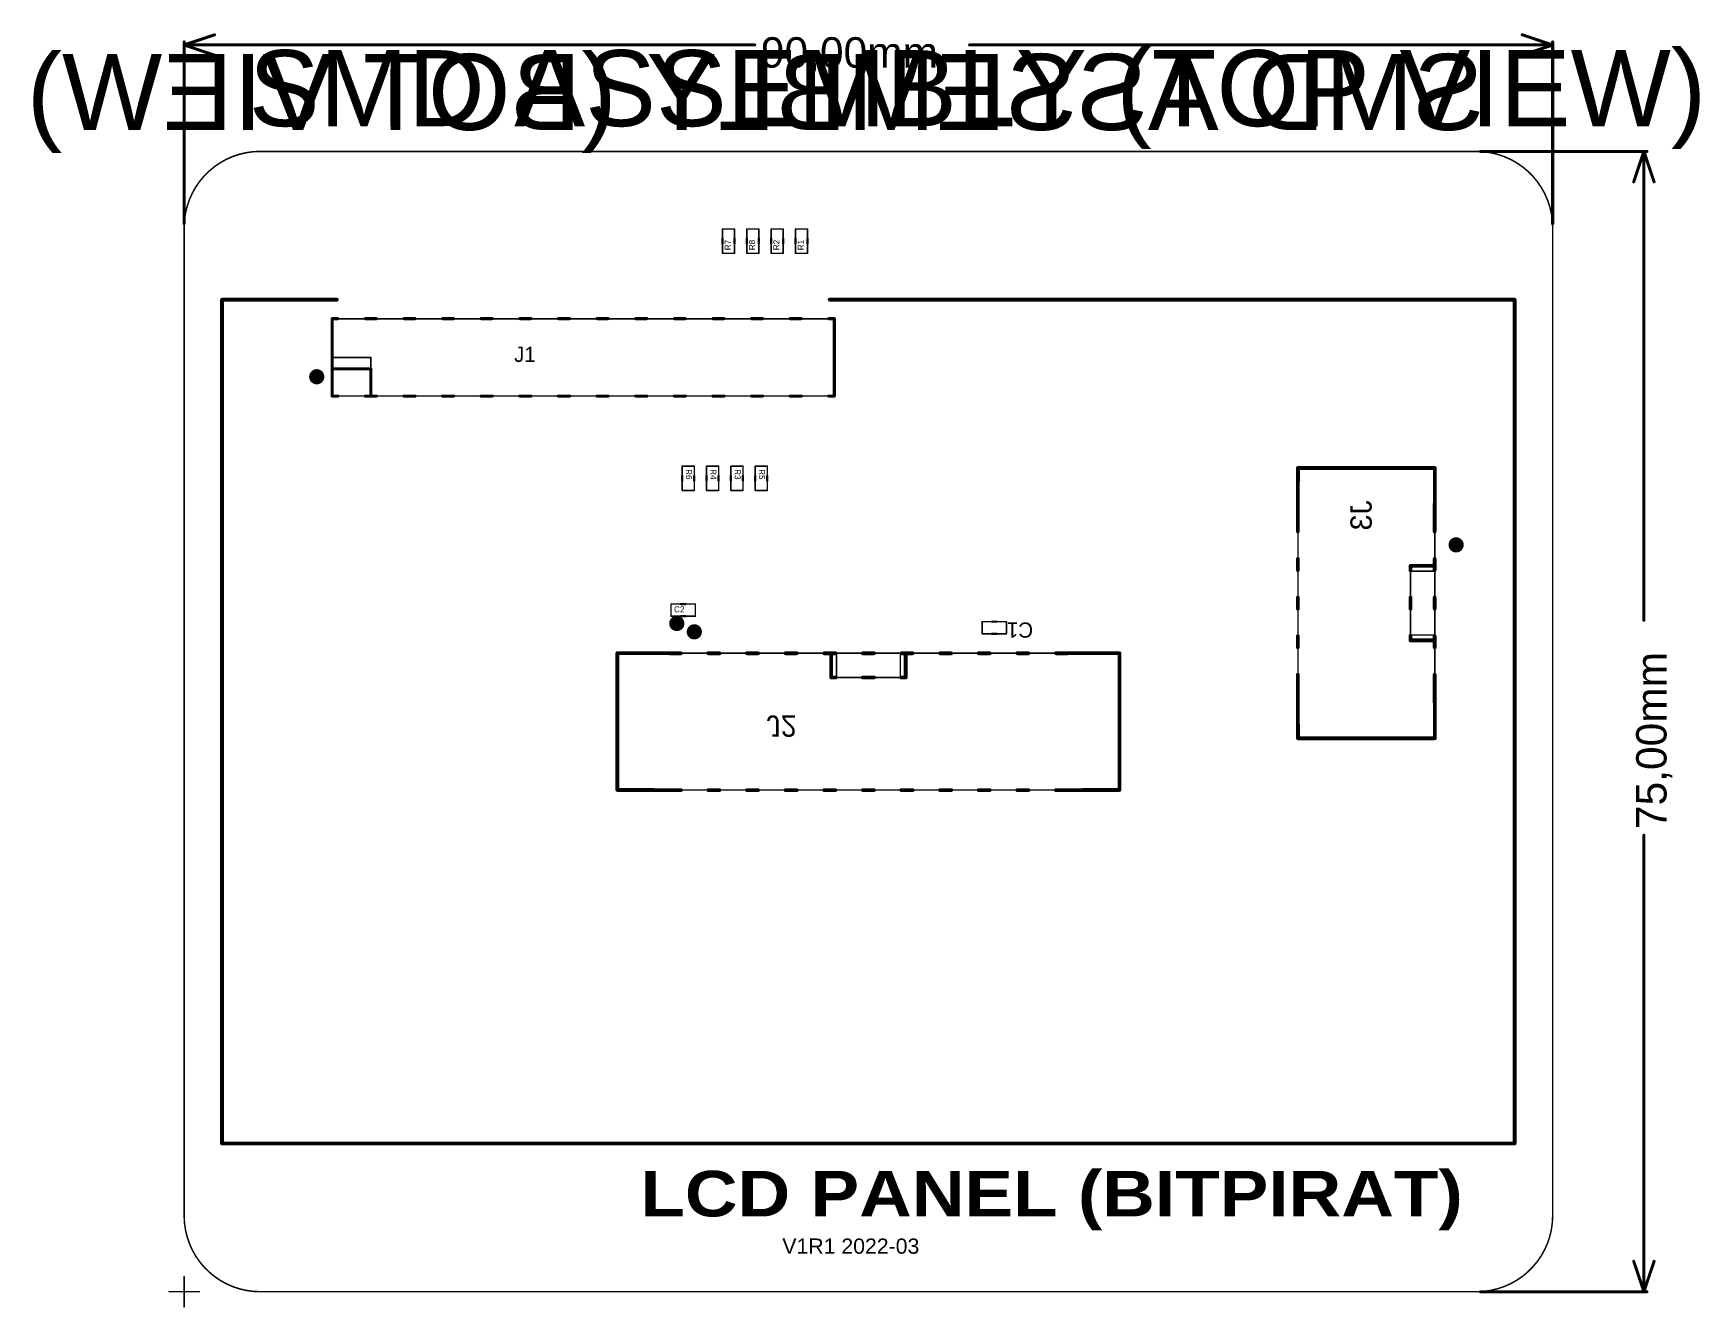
# Model space of a CAD drawing. Header units: millimetres. Extents: x -10 to 100, y -1 to 83.
import ezdxf

# ---------------------------------------------------------------- set-up
doc = ezdxf.new("R2010")
doc.units = ezdxf.units.MM
for name, color, linetype in [('BottomOverlay', 54, 'Continuous'), ('Mechanical1', 6, 'Continuous'), ('Mechanical10', 56, 'Continuous'), ('Mechanical19', 56, 'Continuous'), ('Mechanical20', 56, 'Continuous'), ('TopOverlay', 2, 'Continuous')]:
    doc.layers.add(name, color=color, linetype=linetype)
doc.styles.add('Arial', font='arial.ttf', dxfattribs={"height": 0.2})
doc.styles.add('Arial Black', font='ariblk.ttf', dxfattribs={"height": 0.2})
doc.styles.add('Microsoft Sans Serif', font='micross.ttf', dxfattribs={"height": 0.2})

# ---------------------------------------------------------------- blocks, each defined once
blk = doc.blocks.new('CON_IDC_SMD_P254_2X04_B_1')
at = {"layer": 'BottomOverlay'}
for points, const_width in [([(-3.62, 5.9, 1), (-4.12, 5.9, 1)], 0.5), ([(-4.24, 5.9, 1), (-4, 5.9, 1)], 0.25), ([(-3.74, 5.9, 1), (-3.5, 5.9, 1)], 0.25), ([(-8.99, 4.5, 1), (-8.87, 4.5, 1)], 0.125), ([(-8.99, 4.5, 1), (-8.87, 4.5, 1)], 0.125), ([(-4.81, 4.49, 1), (-4.69, 4.49, 1)], 0.125), ([(-3.01, 4.49, 1), (-2.89, 4.49, 1)], 0.125), ([(-3.01, 4.49, 1), (-2.89, 4.49, 1)], 0.125), ([(-2.55, 4.5, 1), (-2.43, 4.5, 1)], 0.125), ([(-2.27, 4.49, 1), (-2.15, 4.49, 1)], 0.125), ([(-2.27, 4.49, 1), (-2.15, 4.49, 1)], 0.125), ([(-0.47, 4.49, 1), (-0.35, 4.49, 1)], 0.125), ([(-0.47, 4.49, 1), (-0.35, 4.49, 1)], 0.125), ([(0.27, 4.49, 1), (0.39, 4.49, 1)], 0.125), ([(0.27, 4.49, 1), (0.39, 4.49, 1)], 0.125), ([(2.07, 4.49, 1), (2.19, 4.49, 1)], 0.125), ([(2.07, 4.49, 1), (2.19, 4.49, 1)], 0.125), ([(2.35, 4.5, 1), (2.47, 4.5, 1)], 0.125), ([(2.81, 4.49, 1), (2.93, 4.49, 1)], 0.125), ([(2.81, 4.49, 1), (2.93, 4.49, 1)], 0.125), ([(4.61, 4.49, 1), (4.73, 4.49, 1)], 0.125), ([(8.79, 4.5, 1), (8.91, 4.5, 1)], 0.125), ([(8.79, 4.5, 1), (8.91, 4.5, 1)], 0.125), ([(-2.55, 2.9, 1), (-2.43, 2.9, 1)], 0.125), ([(-2.55, 2.9, 1), (-2.43, 2.9, 1)], 0.125), ([(-2.25, 2.9, 1), (-2.13, 2.9, 1)], 0.125), ([(-0.47, 2.9, 1), (-0.35, 2.9, 1)], 0.125), ([(0.27, 2.9, 1), (0.39, 2.9, 1)], 0.125), ([(2.05, 2.9, 1), (2.17, 2.9, 1)], 0.125), ([(2.35, 2.9, 1), (2.47, 2.9, 1)], 0.125), ([(2.35, 2.9, 1), (2.47, 2.9, 1)], 0.125), ([(-8.99, -4.5, 1), (-8.87, -4.5, 1)], 0.125), ([(-8.99, -4.5, 1), (-8.87, -4.5, 1)], 0.125), ([(-4.81, -4.51, 1), (-4.69, -4.51, 1)], 0.125), ([(-3.01, -4.51, 1), (-2.89, -4.51, 1)], 0.125), ([(-2.27, -4.51, 1), (-2.15, -4.51, 1)], 0.125), ([(-0.47, -4.51, 1), (-0.35, -4.51, 1)], 0.125), ([(0.27, -4.51, 1), (0.39, -4.51, 1)], 0.125), ([(2.07, -4.51, 1), (2.19, -4.51, 1)], 0.125), ([(2.81, -4.51, 1), (2.93, -4.51, 1)], 0.125), ([(4.61, -4.51, 1), (4.73, -4.51, 1)], 0.125), ([(4.61, -4.51, 1), (4.73, -4.51, 1)], 0.125), ([(5.35, -4.51, 1), (5.47, -4.51, 1)], 0.125), ([(7.15, -4.51, 1), (7.27, -4.51, 1)], 0.125), ([(7.89, -4.51, 1), (8.01, -4.51, 1)], 0.125), ([(8.79, -4.5, 1), (8.91, -4.5, 1)], 0.125), ([(8.79, -4.5, 1), (8.91, -4.5, 1)], 0.125)]:
    blk.add_lwpolyline(points, format="xyb", close=True, dxfattribs=dict(at, const_width=const_width))
at = {"layer": 'BottomOverlay', "const_width": 0.25}
for points in [[(-8.93, -4.5), (-8.93, 4.5)], [(-4.75, 4.49), (-8.93, 4.5)], [(-2.21, 4.49), (-2.95, 4.49)], [(-2.21, 4.49), (-2.95, 4.49)], [(-2.49, 2.9), (-2.49, 4.5)], [(0.33, 4.49), (-0.41, 4.49)], [(0.33, 4.49), (-0.41, 4.49)], [(2.87, 4.49), (2.13, 4.49)], [(2.87, 4.49), (2.13, 4.49)], [(2.41, 2.9), (2.41, 4.5)], [(4.67, 4.49), (8.85, 4.5)], [(8.85, -4.5), (8.85, 4.5)], [(-2.19, 2.9), (-2.49, 2.9)], [(0.33, 2.9), (-0.41, 2.9)], [(2.11, 2.9), (2.41, 2.9)], [(-4.75, -4.51), (-8.93, -4.5)], [(-2.21, -4.51), (-2.95, -4.51)], [(0.33, -4.51), (-0.41, -4.51)], [(2.87, -4.51), (2.13, -4.51)], [(5.41, -4.51), (4.67, -4.51)], [(4.67, -4.51), (8.85, -4.5)], [(7.95, -4.51), (7.21, -4.51)]]:
    blk.add_lwpolyline(points, dxfattribs=at)
at = {"layer": 'Mechanical20'}
for points, const_width in [([(-3.62, 5.9, 1), (-4.12, 5.9, 1)], 0.5), ([(-4.24, 5.9, 1), (-4, 5.9, 1)], 0.25), ([(-3.74, 5.9, 1), (-3.5, 5.9, 1)], 0.25), ([(-8.95, 4.5, 1), (-8.91, 4.5, 1)], 0.05), ([(-8.95, 4.5, 1), (-8.91, 4.5, 1)], 0.05), ([(-2.16, 4.5, 1), (-2.12, 4.5, 1)], 0.05), ([(2.04, 4.5, 1), (2.08, 4.5, 1)], 0.05), ([(8.83, 4.5, 1), (8.87, 4.5, 1)], 0.05), ([(8.83, 4.5, 1), (8.87, 4.5, 1)], 0.05), ([(-2.16, 2.9, 1), (-2.12, 2.9, 1)], 0.05), ([(-2.16, 2.9, 1), (-2.12, 2.9, 1)], 0.05), ([(2.04, 2.9, 1), (2.08, 2.9, 1)], 0.05), ([(2.04, 2.9, 1), (2.08, 2.9, 1)], 0.05), ([(-8.95, -4.5, 1), (-8.91, -4.5, 1)], 0.05), ([(-8.95, -4.5, 1), (-8.91, -4.5, 1)], 0.05), ([(8.83, -4.5, 1), (8.87, -4.5, 1)], 0.05), ([(8.83, -4.5, 1), (8.87, -4.5, 1)], 0.05)]:
    blk.add_lwpolyline(points, format="xyb", close=True, dxfattribs=dict(at, const_width=const_width))
at = {"layer": 'Mechanical20', "const_width": 0.1}
for points in [[(-8.93, -4.5), (-8.93, 4.5)], [(8.85, 4.5), (-8.93, 4.5)], [(-2.14, 2.9), (-2.14, 4.5)], [(2.06, 2.9), (2.06, 4.5)], [(8.85, -4.5), (8.85, 4.5)], [(2.06, 2.9), (-2.14, 2.9)], [(8.85, -4.5), (-8.93, -4.5)]]:
    blk.add_lwpolyline(points, dxfattribs=at)
at = {"layer": 'Mechanical20', "text_generation_flag": 2}
blk.add_text('J3', height=1.4, rotation=-180, dxfattribs=at).set_placement((-6.8, 0.35))
blk = doc.blocks.new('CAP_0603_R_5')
at = {"layer": 'Mechanical19', "const_width": 0.1}
for points in [[(-0.8, -0.4), (-0.8, 0.4)], [(-0.8, 0.4), (0.8, 0.4)], [(0.8, -0.4), (0.8, 0.4)], [(-0.8, -0.4), (0.8, -0.4)]]:
    blk.add_lwpolyline(points, dxfattribs=at)
at = {"layer": 'Mechanical19', "const_width": 0.05}
for points in [[(-0.82, 0.4, 1), (-0.78, 0.4, 1)], [(-0.82, 0.4, 1), (-0.78, 0.4, 1)], [(0.77, 0.4, 1), (0.82, 0.4, 1)], [(0.77, 0.4, 1), (0.82, 0.4, 1)], [(-0.82, -0.4, 1), (-0.78, -0.4, 1)], [(-0.82, -0.4, 1), (-0.78, -0.4, 1)], [(0.77, -0.4, 1), (0.82, -0.4, 1)], [(0.77, -0.4, 1), (0.82, -0.4, 1)]]:
    blk.add_lwpolyline(points, format="xyb", close=True, dxfattribs=at)
at = {"layer": 'TopOverlay', "const_width": 0.15}
for points in [[(-0.15, 0.4), (0.15, 0.4)], [(-0.15, -0.4), (0.15, -0.4)]]:
    blk.add_lwpolyline(points, dxfattribs=at)
at = {"layer": 'TopOverlay', "const_width": 0.075}
for points in [[(-0.19, 0.4, 1), (-0.11, 0.4, 1)], [(0.11, 0.4, 1), (0.19, 0.4, 1)], [(-0.19, -0.4, 1), (-0.11, -0.4, 1)], [(0.11, -0.4, 1), (0.19, -0.4, 1)]]:
    blk.add_lwpolyline(points, format="xyb", close=True, dxfattribs=at)
at = {"layer": 'Mechanical19'}
blk.add_text('C2', height=0.4, rotation=360, dxfattribs=at).set_placement((-0.6, -0.15))
blk = doc.blocks.new('RES_0603_R_6')
at = {"layer": 'Mechanical19', "const_width": 0.1}
for points in [[(-0.8, 0.4), (-0.8, -0.4)], [(-0.8, 0.4), (0.8, 0.4)], [(0.8, 0.4), (0.8, -0.4)], [(-0.8, -0.4), (0.8, -0.4)]]:
    blk.add_lwpolyline(points, dxfattribs=at)
at = {"layer": 'Mechanical19', "const_width": 0.05}
for points in [[(-0.82, 0.4, 1), (-0.78, 0.4, 1)], [(-0.82, 0.4, 1), (-0.78, 0.4, 1)], [(0.77, 0.4, 1), (0.82, 0.4, 1)], [(0.77, 0.4, 1), (0.82, 0.4, 1)], [(-0.82, -0.4, 1), (-0.78, -0.4, 1)], [(-0.82, -0.4, 1), (-0.78, -0.4, 1)], [(0.77, -0.4, 1), (0.82, -0.4, 1)], [(0.77, -0.4, 1), (0.82, -0.4, 1)]]:
    blk.add_lwpolyline(points, format="xyb", close=True, dxfattribs=at)
at = {"layer": 'TopOverlay', "const_width": 0.15}
for points in [[(-0.15, 0.4), (0.15, 0.4)], [(-0.15, -0.4), (0.15, -0.4)]]:
    blk.add_lwpolyline(points, dxfattribs=at)
at = {"layer": 'TopOverlay', "const_width": 0.075}
for points in [[(-0.19, 0.4, 1), (-0.11, 0.4, 1)], [(0.11, 0.4, 1), (0.19, 0.4, 1)], [(-0.19, -0.4, 1), (-0.11, -0.4, 1)], [(0.11, -0.4, 1), (0.19, -0.4, 1)]]:
    blk.add_lwpolyline(points, format="xyb", close=True, dxfattribs=at)
at = {"layer": 'Mechanical19'}
blk.add_text('R8', height=0.4, dxfattribs=at).set_placement((-0.6, -0.15))
blk = doc.blocks.new('RES_0603_R_7')
at = {"layer": 'Mechanical19', "const_width": 0.1}
for points in [[(-0.8, 0.4), (-0.8, -0.4)], [(-0.8, 0.4), (0.8, 0.4)], [(0.8, 0.4), (0.8, -0.4)], [(-0.8, -0.4), (0.8, -0.4)]]:
    blk.add_lwpolyline(points, dxfattribs=at)
at = {"layer": 'Mechanical19', "const_width": 0.05}
for points in [[(-0.82, 0.4, 1), (-0.78, 0.4, 1)], [(-0.82, 0.4, 1), (-0.78, 0.4, 1)], [(0.77, 0.4, 1), (0.82, 0.4, 1)], [(0.77, 0.4, 1), (0.82, 0.4, 1)], [(-0.82, -0.4, 1), (-0.78, -0.4, 1)], [(-0.82, -0.4, 1), (-0.78, -0.4, 1)], [(0.77, -0.4, 1), (0.82, -0.4, 1)], [(0.77, -0.4, 1), (0.82, -0.4, 1)]]:
    blk.add_lwpolyline(points, format="xyb", close=True, dxfattribs=at)
at = {"layer": 'TopOverlay', "const_width": 0.15}
for points in [[(-0.15, 0.4), (0.15, 0.4)], [(-0.15, -0.4), (0.15, -0.4)]]:
    blk.add_lwpolyline(points, dxfattribs=at)
at = {"layer": 'TopOverlay', "const_width": 0.075}
for points in [[(-0.19, 0.4, 1), (-0.11, 0.4, 1)], [(0.11, 0.4, 1), (0.19, 0.4, 1)], [(-0.19, -0.4, 1), (-0.11, -0.4, 1)], [(0.11, -0.4, 1), (0.19, -0.4, 1)]]:
    blk.add_lwpolyline(points, format="xyb", close=True, dxfattribs=at)
at = {"layer": 'Mechanical19'}
blk.add_text('R7', height=0.4, dxfattribs=at).set_placement((-0.6, -0.15))
blk = doc.blocks.new('RES_0603_R_8')
at = {"layer": 'Mechanical19', "const_width": 0.1}
for points in [[(-0.8, -0.4), (-0.8, 0.4)], [(0.8, 0.4), (-0.8, 0.4)], [(0.8, -0.4), (0.8, 0.4)], [(0.8, -0.4), (-0.8, -0.4)]]:
    blk.add_lwpolyline(points, dxfattribs=at)
at = {"layer": 'Mechanical19', "const_width": 0.05}
for points in [[(-0.83, 0.4, 1), (-0.78, 0.4, 1)], [(-0.83, 0.4, 1), (-0.78, 0.4, 1)], [(0.77, 0.4, 1), (0.82, 0.4, 1)], [(0.77, 0.4, 1), (0.82, 0.4, 1)], [(-0.83, -0.4, 1), (-0.78, -0.4, 1)], [(-0.83, -0.4, 1), (-0.78, -0.4, 1)], [(0.77, -0.4, 1), (0.82, -0.4, 1)], [(0.77, -0.4, 1), (0.82, -0.4, 1)]]:
    blk.add_lwpolyline(points, format="xyb", close=True, dxfattribs=at)
at = {"layer": 'TopOverlay', "const_width": 0.15}
for points in [[(0.15, 0.4), (-0.15, 0.4)], [(0.15, -0.4), (-0.15, -0.4)]]:
    blk.add_lwpolyline(points, dxfattribs=at)
at = {"layer": 'TopOverlay', "const_width": 0.075}
for points in [[(-0.19, 0.4, 1), (-0.11, 0.4, 1)], [(0.11, 0.4, 1), (0.19, 0.4, 1)], [(-0.19, -0.4, 1), (-0.11, -0.4, 1)], [(0.11, -0.4, 1), (0.19, -0.4, 1)]]:
    blk.add_lwpolyline(points, format="xyb", close=True, dxfattribs=at)
at = {"layer": 'Mechanical19'}
blk.add_text('R6', height=0.4, dxfattribs=at).set_placement((-0.6, -0.15))
blk = doc.blocks.new('RES_0603_R_9')
at = {"layer": 'Mechanical19', "const_width": 0.1}
for points in [[(-0.8, -0.4), (-0.8, 0.4)], [(0.8, 0.4), (-0.8, 0.4)], [(0.8, -0.4), (0.8, 0.4)], [(0.8, -0.4), (-0.8, -0.4)]]:
    blk.add_lwpolyline(points, dxfattribs=at)
at = {"layer": 'Mechanical19', "const_width": 0.05}
for points in [[(-0.82, 0.4, 1), (-0.78, 0.4, 1)], [(-0.82, 0.4, 1), (-0.78, 0.4, 1)], [(0.77, 0.4, 1), (0.82, 0.4, 1)], [(0.77, 0.4, 1), (0.82, 0.4, 1)], [(-0.82, -0.4, 1), (-0.78, -0.4, 1)], [(-0.82, -0.4, 1), (-0.78, -0.4, 1)], [(0.77, -0.4, 1), (0.82, -0.4, 1)], [(0.77, -0.4, 1), (0.82, -0.4, 1)]]:
    blk.add_lwpolyline(points, format="xyb", close=True, dxfattribs=at)
at = {"layer": 'TopOverlay', "const_width": 0.15}
for points in [[(0.15, 0.4), (-0.15, 0.4)], [(0.15, -0.4), (-0.15, -0.4)]]:
    blk.add_lwpolyline(points, dxfattribs=at)
at = {"layer": 'TopOverlay', "const_width": 0.075}
for points in [[(-0.19, 0.4, 1), (-0.11, 0.4, 1)], [(0.11, 0.4, 1), (0.19, 0.4, 1)], [(-0.19, -0.4, 1), (-0.11, -0.4, 1)], [(0.11, -0.4, 1), (0.19, -0.4, 1)]]:
    blk.add_lwpolyline(points, format="xyb", close=True, dxfattribs=at)
at = {"layer": 'Mechanical19'}
blk.add_text('R5', height=0.4, dxfattribs=at).set_placement((-0.6, -0.15))
blk = doc.blocks.new('RES_0603_R_10')
at = {"layer": 'Mechanical19', "const_width": 0.1}
for points in [[(-0.8, -0.4), (-0.8, 0.4)], [(0.8, 0.4), (-0.8, 0.4)], [(0.8, -0.4), (0.8, 0.4)], [(0.8, -0.4), (-0.8, -0.4)]]:
    blk.add_lwpolyline(points, dxfattribs=at)
at = {"layer": 'Mechanical19', "const_width": 0.05}
for points in [[(-0.82, 0.4, 1), (-0.78, 0.4, 1)], [(-0.82, 0.4, 1), (-0.78, 0.4, 1)], [(0.77, 0.4, 1), (0.82, 0.4, 1)], [(0.77, 0.4, 1), (0.82, 0.4, 1)], [(-0.82, -0.4, 1), (-0.78, -0.4, 1)], [(-0.82, -0.4, 1), (-0.78, -0.4, 1)], [(0.77, -0.4, 1), (0.82, -0.4, 1)], [(0.77, -0.4, 1), (0.82, -0.4, 1)]]:
    blk.add_lwpolyline(points, format="xyb", close=True, dxfattribs=at)
at = {"layer": 'TopOverlay', "const_width": 0.15}
for points in [[(0.15, 0.4), (-0.15, 0.4)], [(0.15, -0.4), (-0.15, -0.4)]]:
    blk.add_lwpolyline(points, dxfattribs=at)
at = {"layer": 'TopOverlay', "const_width": 0.075}
for points in [[(-0.19, 0.4, 1), (-0.11, 0.4, 1)], [(0.11, 0.4, 1), (0.19, 0.4, 1)], [(-0.19, -0.4, 1), (-0.11, -0.4, 1)], [(0.11, -0.4, 1), (0.19, -0.4, 1)]]:
    blk.add_lwpolyline(points, format="xyb", close=True, dxfattribs=at)
at = {"layer": 'Mechanical19'}
blk.add_text('R4', height=0.4, dxfattribs=at).set_placement((-0.6, -0.15))
blk = doc.blocks.new('RES_0603_R_11')
at = {"layer": 'Mechanical19', "const_width": 0.1}
for points in [[(-0.8, -0.4), (-0.8, 0.4)], [(0.8, 0.4), (-0.8, 0.4)], [(0.8, -0.4), (0.8, 0.4)], [(0.8, -0.4), (-0.8, -0.4)]]:
    blk.add_lwpolyline(points, dxfattribs=at)
at = {"layer": 'Mechanical19', "const_width": 0.05}
for points in [[(-0.82, 0.4, 1), (-0.78, 0.4, 1)], [(-0.82, 0.4, 1), (-0.78, 0.4, 1)], [(0.77, 0.4, 1), (0.82, 0.4, 1)], [(0.77, 0.4, 1), (0.82, 0.4, 1)], [(-0.82, -0.4, 1), (-0.78, -0.4, 1)], [(-0.82, -0.4, 1), (-0.78, -0.4, 1)], [(0.77, -0.4, 1), (0.82, -0.4, 1)], [(0.77, -0.4, 1), (0.82, -0.4, 1)]]:
    blk.add_lwpolyline(points, format="xyb", close=True, dxfattribs=at)
at = {"layer": 'TopOverlay', "const_width": 0.15}
for points in [[(0.15, 0.4), (-0.15, 0.4)], [(0.15, -0.4), (-0.15, -0.4)]]:
    blk.add_lwpolyline(points, dxfattribs=at)
at = {"layer": 'TopOverlay', "const_width": 0.075}
for points in [[(-0.19, 0.4, 1), (-0.11, 0.4, 1)], [(0.11, 0.4, 1), (0.19, 0.4, 1)], [(-0.19, -0.4, 1), (-0.11, -0.4, 1)], [(0.11, -0.4, 1), (0.19, -0.4, 1)]]:
    blk.add_lwpolyline(points, format="xyb", close=True, dxfattribs=at)
at = {"layer": 'Mechanical19'}
blk.add_text('R3', height=0.4, dxfattribs=at).set_placement((-0.6, -0.15))
blk = doc.blocks.new('RES_0603_R_12')
at = {"layer": 'Mechanical19', "const_width": 0.1}
for points in [[(-0.8, 0.4), (-0.8, -0.4)], [(-0.8, 0.4), (0.8, 0.4)], [(0.8, 0.4), (0.8, -0.4)], [(-0.8, -0.4), (0.8, -0.4)]]:
    blk.add_lwpolyline(points, dxfattribs=at)
at = {"layer": 'Mechanical19', "const_width": 0.05}
for points in [[(-0.82, 0.4, 1), (-0.78, 0.4, 1)], [(-0.82, 0.4, 1), (-0.78, 0.4, 1)], [(0.77, 0.4, 1), (0.82, 0.4, 1)], [(0.77, 0.4, 1), (0.82, 0.4, 1)], [(-0.82, -0.4, 1), (-0.78, -0.4, 1)], [(-0.82, -0.4, 1), (-0.78, -0.4, 1)], [(0.77, -0.4, 1), (0.82, -0.4, 1)], [(0.77, -0.4, 1), (0.82, -0.4, 1)]]:
    blk.add_lwpolyline(points, format="xyb", close=True, dxfattribs=at)
at = {"layer": 'TopOverlay', "const_width": 0.15}
for points in [[(-0.15, 0.4), (0.15, 0.4)], [(-0.15, -0.4), (0.15, -0.4)]]:
    blk.add_lwpolyline(points, dxfattribs=at)
at = {"layer": 'TopOverlay', "const_width": 0.075}
for points in [[(-0.19, 0.4, 1), (-0.11, 0.4, 1)], [(0.11, 0.4, 1), (0.19, 0.4, 1)], [(-0.19, -0.4, 1), (-0.11, -0.4, 1)], [(0.11, -0.4, 1), (0.19, -0.4, 1)]]:
    blk.add_lwpolyline(points, format="xyb", close=True, dxfattribs=at)
at = {"layer": 'Mechanical19'}
blk.add_text('R2', height=0.4, dxfattribs=at).set_placement((-0.6, -0.15))
blk = doc.blocks.new('RES_0603_R_13')
at = {"layer": 'Mechanical19', "const_width": 0.1}
for points in [[(-0.8, 0.4), (-0.8, -0.4)], [(-0.8, 0.4), (0.8, 0.4)], [(0.8, 0.4), (0.8, -0.4)], [(-0.8, -0.4), (0.8, -0.4)]]:
    blk.add_lwpolyline(points, dxfattribs=at)
at = {"layer": 'Mechanical19', "const_width": 0.05}
for points in [[(-0.82, 0.4, 1), (-0.78, 0.4, 1)], [(-0.82, 0.4, 1), (-0.78, 0.4, 1)], [(0.77, 0.4, 1), (0.82, 0.4, 1)], [(0.77, 0.4, 1), (0.82, 0.4, 1)], [(-0.82, -0.4, 1), (-0.78, -0.4, 1)], [(-0.82, -0.4, 1), (-0.78, -0.4, 1)], [(0.77, -0.4, 1), (0.82, -0.4, 1)], [(0.77, -0.4, 1), (0.82, -0.4, 1)]]:
    blk.add_lwpolyline(points, format="xyb", close=True, dxfattribs=at)
at = {"layer": 'TopOverlay', "const_width": 0.15}
for points in [[(-0.15, 0.4), (0.15, 0.4)], [(-0.15, -0.4), (0.15, -0.4)]]:
    blk.add_lwpolyline(points, dxfattribs=at)
at = {"layer": 'TopOverlay', "const_width": 0.075}
for points in [[(-0.19, 0.4, 1), (-0.11, 0.4, 1)], [(0.11, 0.4, 1), (0.19, 0.4, 1)], [(-0.19, -0.4, 1), (-0.11, -0.4, 1)], [(0.11, -0.4, 1), (0.19, -0.4, 1)]]:
    blk.add_lwpolyline(points, format="xyb", close=True, dxfattribs=at)
at = {"layer": 'Mechanical19'}
blk.add_text('R1', height=0.4, dxfattribs=at).set_placement((-0.6, -0.15))
blk = doc.blocks.new('CON_IDC_SMD_P254_2X10_B_14')
at = {"layer": 'BottomOverlay'}
for points, const_width in [([(-12.35, 6.45, 1), (-12.85, 6.45, 1)], 0.5), ([(-12.97, 6.45, 1), (-12.72, 6.45, 1)], 0.25), ([(-12.47, 6.45, 1), (-12.22, 6.45, 1)], 0.25), ([(-16.57, 4.5, 1), (-16.45, 4.5, 1)], 0.125), ([(-16.57, 4.5, 1), (-16.45, 4.5, 1)], 0.125), ([(-12.39, 4.49, 1), (-12.27, 4.49, 1)], 0.125), ([(-10.59, 4.49, 1), (-10.47, 4.49, 1)], 0.125), ([(-9.85, 4.49, 1), (-9.73, 4.49, 1)], 0.125), ([(-8.05, 4.49, 1), (-7.93, 4.49, 1)], 0.125), ([(-7.31, 4.49, 1), (-7.19, 4.49, 1)], 0.125), ([(-5.51, 4.49, 1), (-5.39, 4.49, 1)], 0.125), ([(-4.77, 4.49, 1), (-4.65, 4.49, 1)], 0.125), ([(-2.97, 4.49, 1), (-2.85, 4.49, 1)], 0.125), ([(-2.51, 4.5, 1), (-2.39, 4.5, 1)], 0.125), ([(-2.23, 4.49, 1), (-2.11, 4.49, 1)], 0.125), ([(-0.43, 4.49, 1), (-0.31, 4.49, 1)], 0.125), ([(0.31, 4.49, 1), (0.43, 4.49, 1)], 0.125), ([(2.11, 4.49, 1), (2.23, 4.49, 1)], 0.125), ([(2.39, 4.5, 1), (2.51, 4.5, 1)], 0.125), ([(2.85, 4.49, 1), (2.97, 4.49, 1)], 0.125), ([(4.65, 4.49, 1), (4.77, 4.49, 1)], 0.125), ([(5.39, 4.49, 1), (5.51, 4.49, 1)], 0.125), ([(7.19, 4.49, 1), (7.31, 4.49, 1)], 0.125), ([(7.93, 4.49, 1), (8.05, 4.49, 1)], 0.125), ([(9.73, 4.49, 1), (9.85, 4.49, 1)], 0.125), ([(10.47, 4.49, 1), (10.59, 4.49, 1)], 0.125), ([(12.27, 4.49, 1), (12.39, 4.49, 1)], 0.125), ([(16.45, 4.5, 1), (16.57, 4.5, 1)], 0.125), ([(16.45, 4.5, 1), (16.57, 4.5, 1)], 0.125), ([(-2.51, 2.9, 1), (-2.39, 2.9, 1)], 0.125), ([(-2.51, 2.9, 1), (-2.39, 2.9, 1)], 0.125), ([(-2.21, 2.9, 1), (-2.09, 2.9, 1)], 0.125), ([(-0.43, 2.9, 1), (-0.31, 2.9, 1)], 0.125), ([(0.31, 2.9, 1), (0.43, 2.9, 1)], 0.125), ([(2.09, 2.9, 1), (2.21, 2.9, 1)], 0.125), ([(2.39, 2.9, 1), (2.51, 2.9, 1)], 0.125), ([(2.39, 2.9, 1), (2.51, 2.9, 1)], 0.125), ([(-16.57, -4.5, 1), (-16.45, -4.5, 1)], 0.125), ([(-16.57, -4.5, 1), (-16.45, -4.5, 1)], 0.125), ([(-12.39, -4.51, 1), (-12.27, -4.51, 1)], 0.125), ([(-10.59, -4.51, 1), (-10.47, -4.51, 1)], 0.125), ([(-9.85, -4.51, 1), (-9.73, -4.51, 1)], 0.125), ([(-8.05, -4.51, 1), (-7.93, -4.51, 1)], 0.125), ([(-7.31, -4.51, 1), (-7.19, -4.51, 1)], 0.125), ([(-5.51, -4.51, 1), (-5.39, -4.51, 1)], 0.125), ([(-4.77, -4.51, 1), (-4.65, -4.51, 1)], 0.125), ([(-2.97, -4.51, 1), (-2.85, -4.51, 1)], 0.125), ([(-2.23, -4.51, 1), (-2.11, -4.51, 1)], 0.125), ([(-0.43, -4.51, 1), (-0.31, -4.51, 1)], 0.125), ([(0.31, -4.51, 1), (0.43, -4.51, 1)], 0.125), ([(2.11, -4.51, 1), (2.23, -4.51, 1)], 0.125), ([(2.85, -4.51, 1), (2.97, -4.51, 1)], 0.125), ([(4.65, -4.51, 1), (4.77, -4.51, 1)], 0.125), ([(5.39, -4.51, 1), (5.51, -4.51, 1)], 0.125), ([(7.19, -4.51, 1), (7.31, -4.51, 1)], 0.125), ([(7.93, -4.51, 1), (8.05, -4.51, 1)], 0.125), ([(9.73, -4.51, 1), (9.85, -4.51, 1)], 0.125), ([(10.47, -4.51, 1), (10.59, -4.51, 1)], 0.125), ([(12.27, -4.51, 1), (12.39, -4.51, 1)], 0.125), ([(16.45, -4.5, 1), (16.57, -4.5, 1)], 0.125), ([(16.45, -4.5, 1), (16.57, -4.5, 1)], 0.125)]:
    blk.add_lwpolyline(points, format="xyb", close=True, dxfattribs=dict(at, const_width=const_width))
at = {"layer": 'BottomOverlay', "const_width": 0.25}
for points in [[(-16.51, -4.5), (-16.51, 4.5)], [(-16.51, 4.5), (-12.33, 4.49)], [(-10.53, 4.49), (-9.79, 4.49)], [(-7.99, 4.49), (-7.25, 4.49)], [(-5.45, 4.49), (-4.71, 4.49)], [(-2.91, 4.49), (-2.17, 4.49)], [(-2.45, 2.9), (-2.45, 4.5)], [(-0.37, 4.49), (0.37, 4.49)], [(2.17, 4.49), (2.91, 4.49)], [(2.45, 2.9), (2.45, 4.5)], [(4.71, 4.49), (5.45, 4.49)], [(7.25, 4.49), (7.99, 4.49)], [(9.79, 4.49), (10.53, 4.49)], [(12.33, 4.49), (16.51, 4.5)], [(16.51, -4.5), (16.51, 4.5)], [(-2.45, 2.9), (-2.15, 2.9)], [(-0.37, 2.9), (0.37, 2.9)], [(2.15, 2.9), (2.45, 2.9)], [(-16.51, -4.5), (-12.33, -4.51)], [(-10.53, -4.51), (-9.79, -4.51)], [(-7.99, -4.51), (-7.25, -4.51)], [(-5.45, -4.51), (-4.71, -4.51)], [(-2.91, -4.51), (-2.17, -4.51)], [(-0.37, -4.51), (0.37, -4.51)], [(2.17, -4.51), (2.91, -4.51)], [(4.71, -4.51), (5.45, -4.51)], [(7.25, -4.51), (7.99, -4.51)], [(9.79, -4.51), (10.53, -4.51)], [(12.33, -4.51), (16.51, -4.5)]]:
    blk.add_lwpolyline(points, dxfattribs=at)
at = {"layer": 'Mechanical20'}
for points, const_width in [([(-11.2, 5.9, 1), (-11.7, 5.9, 1)], 0.5), ([(-11.82, 5.9, 1), (-11.58, 5.9, 1)], 0.25), ([(-11.32, 5.9, 1), (-11.08, 5.9, 1)], 0.25), ([(-16.54, 4.5, 1), (-16.49, 4.5, 1)], 0.05), ([(-16.54, 4.5, 1), (-16.49, 4.5, 1)], 0.05), ([(-2.13, 4.5, 1), (-2.08, 4.5, 1)], 0.05), ([(2.08, 4.5, 1), (2.13, 4.5, 1)], 0.05), ([(16.49, 4.5, 1), (16.54, 4.5, 1)], 0.05), ([(16.49, 4.5, 1), (16.54, 4.5, 1)], 0.05), ([(-2.13, 2.9, 1), (-2.08, 2.9, 1)], 0.05), ([(-2.13, 2.9, 1), (-2.08, 2.9, 1)], 0.05), ([(2.08, 2.9, 1), (2.13, 2.9, 1)], 0.05), ([(2.08, 2.9, 1), (2.13, 2.9, 1)], 0.05), ([(-16.54, -4.5, 1), (-16.49, -4.5, 1)], 0.05), ([(-16.54, -4.5, 1), (-16.49, -4.5, 1)], 0.05), ([(16.49, -4.5, 1), (16.54, -4.5, 1)], 0.05), ([(16.49, -4.5, 1), (16.54, -4.5, 1)], 0.05)]:
    blk.add_lwpolyline(points, format="xyb", close=True, dxfattribs=dict(at, const_width=const_width))
at = {"layer": 'Mechanical20', "const_width": 0.1}
for points in [[(-16.51, 4.5), (16.51, 4.5)], [(-16.51, -4.5), (-16.51, 4.5)], [(-2.1, 2.9), (-2.1, 4.5)], [(2.1, 2.9), (2.1, 4.5)], [(16.51, -4.5), (16.51, 4.5)], [(-2.1, 2.9), (2.1, 2.9)], [(-16.51, -4.5), (16.51, -4.5)]]:
    blk.add_lwpolyline(points, dxfattribs=at)
at = {"layer": 'Mechanical20', "text_generation_flag": 2}
blk.add_text('J2', height=1.4, rotation=-180, dxfattribs=at).set_placement((-6.7, 0.4))
blk = doc.blocks.new('CON_HDR_P254_2X13_STR_SMD_R_15')
at = {"layer": 'Mechanical19', "const_width": 0.1}
for points in [[(-16.51, 2.54), (16.3, 2.54)], [(-16.51, -2.54), (-16.51, 2.54)], [(16.51, -2.54), (16.51, 2.54)], [(-16.5, 0), (-13.97, 0)], [(-13.97, -2.54), (-13.97, 0)], [(-16.51, -2.54), (16.51, -2.54)]]:
    blk.add_lwpolyline(points, dxfattribs=at)
at = {"layer": 'Mechanical19'}
for points, const_width in [([(-16.53, 2.54, 1), (-16.49, 2.54, 1)], 0.05), ([(-16.53, 2.54, 1), (-16.49, 2.54, 1)], 0.05), ([(16.28, 2.54, 1), (16.32, 2.54, 1)], 0.05), ([(16.49, 2.54, 1), (16.53, 2.54, 1)], 0.05), ([(-16.53, 0, 1), (-16.48, 0, 1)], 0.05), ([(-13.99, 0, 1), (-13.95, 0, 1)], 0.05), ([(-13.99, 0, 1), (-13.95, 0, 1)], 0.05), ([(-17.28, -1.27, 1), (-17.78, -1.27, 1)], 0.5), ([(-17.9, -1.27, 1), (-17.65, -1.27, 1)], 0.25), ([(-17.4, -1.27, 1), (-17.15, -1.27, 1)], 0.25), ([(-16.53, -2.54, 1), (-16.49, -2.54, 1)], 0.05), ([(-16.53, -2.54, 1), (-16.49, -2.54, 1)], 0.05), ([(-13.99, -2.54, 1), (-13.95, -2.54, 1)], 0.05), ([(16.49, -2.54, 1), (16.53, -2.54, 1)], 0.05), ([(16.49, -2.54, 1), (16.53, -2.54, 1)], 0.05)]:
    blk.add_lwpolyline(points, format="xyb", close=True, dxfattribs=dict(at, const_width=const_width))
at = {"layer": 'TopOverlay', "const_width": 0.2}
for points in [[(-16.51, 2.55), (-16.14, 2.55)], [(-16.51, -2.54), (-16.51, 2.55)], [(-14.34, 2.55), (-13.6, 2.55)], [(-11.8, 2.55), (-11.06, 2.55)], [(-9.26, 2.55), (-8.52, 2.55)], [(-6.72, 2.55), (-5.98, 2.55)], [(-4.18, 2.55), (-3.44, 2.55)], [(-1.64, 2.55), (-0.9, 2.55)], [(0.9, 2.55), (1.64, 2.55)], [(3.44, 2.55), (4.18, 2.55)], [(5.98, 2.55), (6.72, 2.55)], [(8.52, 2.55), (9.26, 2.55)], [(11.06, 2.55), (11.8, 2.55)], [(13.6, 2.55), (14.34, 2.55)], [(16.14, 2.55), (16.51, 2.55)], [(16.51, -2.54), (16.51, 2.55)], [(-16.49, -0.75), (-13.97, -0.75)], [(-13.97, -2.54), (-13.97, -0.75)], [(-16.51, -2.54), (-16.14, -2.54)], [(-14.34, -2.54), (-13.6, -2.54)], [(-11.8, -2.54), (-11.06, -2.54)], [(-9.26, -2.54), (-8.52, -2.54)], [(-6.72, -2.54), (-5.98, -2.54)], [(-4.18, -2.54), (-3.44, -2.54)], [(-1.64, -2.54), (-0.9, -2.54)], [(0.9, -2.54), (1.64, -2.54)], [(3.44, -2.54), (4.18, -2.54)], [(5.98, -2.54), (6.72, -2.54)], [(8.52, -2.54), (9.26, -2.54)], [(11.06, -2.54), (11.8, -2.54)], [(13.6, -2.54), (14.34, -2.54)], [(16.14, -2.54), (16.51, -2.54)]]:
    blk.add_lwpolyline(points, dxfattribs=at)
at = {"layer": 'TopOverlay'}
for points, const_width in [([(-16.56, 2.55, 1), (-16.46, 2.55, 1)], 0.1), ([(-16.56, 2.55, 1), (-16.46, 2.55, 1)], 0.1), ([(-16.19, 2.55, 1), (-16.09, 2.55, 1)], 0.1), ([(-14.39, 2.55, 1), (-14.29, 2.55, 1)], 0.1), ([(-13.65, 2.55, 1), (-13.55, 2.55, 1)], 0.1), ([(-11.85, 2.55, 1), (-11.75, 2.55, 1)], 0.1), ([(-11.11, 2.55, 1), (-11.01, 2.55, 1)], 0.1), ([(-9.31, 2.55, 1), (-9.21, 2.55, 1)], 0.1), ([(-8.57, 2.55, 1), (-8.47, 2.55, 1)], 0.1), ([(-6.77, 2.55, 1), (-6.67, 2.55, 1)], 0.1), ([(-6.03, 2.55, 1), (-5.93, 2.55, 1)], 0.1), ([(-4.23, 2.55, 1), (-4.13, 2.55, 1)], 0.1), ([(-3.49, 2.55, 1), (-3.39, 2.55, 1)], 0.1), ([(-1.69, 2.55, 1), (-1.59, 2.55, 1)], 0.1), ([(-0.95, 2.55, 1), (-0.85, 2.55, 1)], 0.1), ([(0.85, 2.55, 1), (0.95, 2.55, 1)], 0.1), ([(1.59, 2.55, 1), (1.69, 2.55, 1)], 0.1), ([(3.39, 2.55, 1), (3.49, 2.55, 1)], 0.1), ([(4.13, 2.55, 1), (4.23, 2.55, 1)], 0.1), ([(5.93, 2.55, 1), (6.03, 2.55, 1)], 0.1), ([(6.67, 2.55, 1), (6.77, 2.55, 1)], 0.1), ([(8.47, 2.55, 1), (8.57, 2.55, 1)], 0.1), ([(9.21, 2.55, 1), (9.31, 2.55, 1)], 0.1), ([(11.01, 2.55, 1), (11.11, 2.55, 1)], 0.1), ([(11.75, 2.55, 1), (11.85, 2.55, 1)], 0.1), ([(13.55, 2.55, 1), (13.65, 2.55, 1)], 0.1), ([(14.29, 2.55, 1), (14.39, 2.55, 1)], 0.1), ([(16.09, 2.55, 1), (16.19, 2.55, 1)], 0.1), ([(16.46, 2.55, 1), (16.56, 2.55, 1)], 0.1), ([(16.46, 2.55, 1), (16.56, 2.55, 1)], 0.1), ([(-17.28, -1.27, 1), (-17.78, -1.27, 1)], 0.5), ([(-17.9, -1.27, 1), (-17.65, -1.27, 1)], 0.25), ([(-17.4, -1.27, 1), (-17.15, -1.27, 1)], 0.25), ([(-16.54, -0.75, 1), (-16.44, -0.75, 1)], 0.1), ([(-14.02, -0.75, 1), (-13.92, -0.75, 1)], 0.1), ([(-14.02, -0.75, 1), (-13.92, -0.75, 1)], 0.1), ([(-16.56, -2.54, 1), (-16.46, -2.54, 1)], 0.1), ([(-16.56, -2.54, 1), (-16.46, -2.54, 1)], 0.1), ([(-16.19, -2.54, 1), (-16.09, -2.54, 1)], 0.1), ([(-14.39, -2.54, 1), (-14.29, -2.54, 1)], 0.1), ([(-14.02, -2.54, 1), (-13.92, -2.54, 1)], 0.1), ([(-13.65, -2.54, 1), (-13.55, -2.54, 1)], 0.1), ([(-11.85, -2.54, 1), (-11.75, -2.54, 1)], 0.1), ([(-11.11, -2.54, 1), (-11.01, -2.54, 1)], 0.1), ([(-9.31, -2.54, 1), (-9.21, -2.54, 1)], 0.1), ([(-8.57, -2.54, 1), (-8.47, -2.54, 1)], 0.1), ([(-6.77, -2.54, 1), (-6.67, -2.54, 1)], 0.1), ([(-6.03, -2.54, 1), (-5.93, -2.54, 1)], 0.1), ([(-4.23, -2.54, 1), (-4.13, -2.54, 1)], 0.1), ([(-3.49, -2.54, 1), (-3.39, -2.54, 1)], 0.1), ([(-1.69, -2.54, 1), (-1.59, -2.54, 1)], 0.1), ([(-0.95, -2.54, 1), (-0.85, -2.54, 1)], 0.1), ([(0.85, -2.54, 1), (0.95, -2.54, 1)], 0.1), ([(1.59, -2.54, 1), (1.69, -2.54, 1)], 0.1), ([(3.39, -2.54, 1), (3.49, -2.54, 1)], 0.1), ([(4.13, -2.54, 1), (4.23, -2.54, 1)], 0.1), ([(5.93, -2.54, 1), (6.03, -2.54, 1)], 0.1), ([(6.67, -2.54, 1), (6.77, -2.54, 1)], 0.1), ([(8.47, -2.54, 1), (8.57, -2.54, 1)], 0.1), ([(9.21, -2.54, 1), (9.31, -2.54, 1)], 0.1), ([(11.01, -2.54, 1), (11.11, -2.54, 1)], 0.1), ([(11.75, -2.54, 1), (11.85, -2.54, 1)], 0.1), ([(13.55, -2.54, 1), (13.65, -2.54, 1)], 0.1), ([(14.29, -2.54, 1), (14.39, -2.54, 1)], 0.1), ([(16.09, -2.54, 1), (16.19, -2.54, 1)], 0.1), ([(16.46, -2.54, 1), (16.56, -2.54, 1)], 0.1), ([(16.46, -2.54, 1), (16.56, -2.54, 1)], 0.1)]:
    blk.add_lwpolyline(points, format="xyb", close=True, dxfattribs=dict(at, const_width=const_width))
at = {"layer": 'Mechanical19'}
blk.add_text('J1', height=1, dxfattribs=at).set_placement((-4.55, -0.3))
blk = doc.blocks.new('CAP_0603_R_20')
at = {"layer": 'Mechanical19', "const_width": 0.1}
for points in [[(0.8, 0.4), (-0.8, 0.4)], [(-0.8, 0.4), (-0.8, -0.4)], [(0.8, 0.4), (0.8, -0.4)], [(0.8, -0.4), (-0.8, -0.4)]]:
    blk.add_lwpolyline(points, dxfattribs=at)
at = {"layer": 'Mechanical19', "const_width": 0.05}
for points in [[(-0.82, 0.4, 1), (-0.78, 0.4, 1)], [(-0.82, 0.4, 1), (-0.78, 0.4, 1)], [(0.77, 0.4, 1), (0.82, 0.4, 1)], [(0.77, 0.4, 1), (0.82, 0.4, 1)], [(-0.82, -0.4, 1), (-0.78, -0.4, 1)], [(-0.82, -0.4, 1), (-0.78, -0.4, 1)], [(0.77, -0.4, 1), (0.82, -0.4, 1)], [(0.77, -0.4, 1), (0.82, -0.4, 1)]]:
    blk.add_lwpolyline(points, format="xyb", close=True, dxfattribs=at)
at = {"layer": 'TopOverlay', "const_width": 0.15}
for points in [[(0.15, 0.4), (-0.15, 0.4)], [(0.15, -0.4), (-0.15, -0.4)]]:
    blk.add_lwpolyline(points, dxfattribs=at)
at = {"layer": 'TopOverlay', "const_width": 0.075}
for points in [[(-0.19, 0.4, 1), (-0.11, 0.4, 1)], [(0.11, 0.4, 1), (0.19, 0.4, 1)], [(-0.19, -0.4, 1), (-0.11, -0.4, 1)], [(0.11, -0.4, 1), (0.19, -0.4, 1)]]:
    blk.add_lwpolyline(points, format="xyb", close=True, dxfattribs=at)
at = {"layer": 'Mechanical19'}
blk.add_text('C1', height=1, dxfattribs=at).set_placement((-2.55, -0.35))

msp = doc.modelspace()

# ---------------------------------------------------------------- linework, layer by layer
at = {"layer": 'Mechanical1', "const_width": 0.1}
for points in [[(0, 70, -0.414214), (5, 75)], [(85, 75, -0.414214), (90, 70)], [(5, 0, -0.414214), (0, 5)], [(90, 5, -0.414214), (85, 0)]]:
    msp.add_lwpolyline(points, format="xyb", dxfattribs=at)
for points in [[(5, 75), (85, 75)], [(0, 70), (0, 5)], [(90, 70), (90, 5)], [(5, 0), (85, 0)]]:
    msp.add_lwpolyline(points, dxfattribs=at)
at = {"layer": 'Mechanical1', "const_width": 0.05}
for points in [[(4.98, 75, 1), (5.02, 75, 1)], [(4.98, 75, 1), (5.02, 75, 1)], [(84.98, 75, 1), (85.03, 75, 1)], [(84.98, 75, 1), (85.03, 75, 1)], [(-0.03, 70, 1), (0.02, 70, 1)], [(-0.03, 70, 1), (0.02, 70, 1)], [(89.97, 70, 1), (90.02, 70, 1)], [(89.97, 70, 1), (90.02, 70, 1)], [(-0.03, 5, 1), (0.02, 5, 1)], [(-0.03, 5, 1), (0.02, 5, 1)], [(89.97, 5, 1), (90.02, 5, 1)], [(89.97, 5, 1), (90.02, 5, 1)], [(4.98, 0, 1), (5.02, 0, 1)], [(4.98, 0, 1), (5.02, 0, 1)], [(84.98, 0, 1), (85.03, 0, 1)], [(84.98, 0, 1), (85.03, 0, 1)]]:
    msp.add_lwpolyline(points, format="xyb", close=True, dxfattribs=at)
at = {"layer": 'Mechanical10'}
for points, const_width in [([(0, 82), (2, 82.67)], 0.2), ([(0, 70.25), (0, 82.2)], 0.2), ([(88, 82.67), (90, 82)], 0.2), ([(90, 70.25), (90, 82.2)], 0.2), ([(0, 82), (2, 81.33)], 0.2), ([(0, 82), (37.52, 82)], 0.2), ([(51.66, 82), (90, 82)], 0.2), ([(88, 81.33), (90, 82)], 0.2), ([(85.25, 75), (96.2, 75)], 0.2), ([(95.33, 73), (96, 75)], 0.2), ([(96, 75), (96.67, 73)], 0.2), ([(96, 44.16), (96, 75)], 0.2), ([(96, 0), (96, 30.02)], 0.2), ([(95.33, 2), (96, 0)], 0.2), ([(96, 0), (96.67, 2)], 0.2), ([(-1, 0), (0, 0)], 0.1), ([(0, 0), (0, 1)], 0.1), ([(0, -1), (0, 0)], 0.1), ([(0, 0), (1, 0)], 0.1), ([(85.25, 0), (96.2, 0)], 0.2)]:
    msp.add_lwpolyline(points, dxfattribs=dict(at, const_width=const_width))
for points, const_width in [([(-0.05, 82.2, 1), (0.05, 82.2, 1)], 0.1), ([(1.95, 82.67, 1), (2.05, 82.67, 1)], 0.1), ([(87.95, 82.67, 1), (88.05, 82.67, 1)], 0.1), ([(89.95, 82.2, 1), (90.05, 82.2, 1)], 0.1), ([(-0.05, 82, 1), (0.05, 82, 1)], 0.1), ([(-0.05, 82, 1), (0.05, 82, 1)], 0.1), ([(-0.05, 82, 1), (0.05, 82, 1)], 0.1), ([(1.95, 81.33, 1), (2.05, 81.33, 1)], 0.1), ([(37.47, 82, 1), (37.57, 82, 1)], 0.1), ([(51.61, 82, 1), (51.71, 82, 1)], 0.1), ([(87.95, 81.33, 1), (88.05, 81.33, 1)], 0.1), ([(89.95, 82, 1), (90.05, 82, 1)], 0.1), ([(89.95, 82, 1), (90.05, 82, 1)], 0.1), ([(89.95, 82, 1), (90.05, 82, 1)], 0.1), ([(85.2, 75, 1), (85.3, 75, 1)], 0.1), ([(95.95, 75, 1), (96.05, 75, 1)], 0.1), ([(95.95, 75, 1), (96.05, 75, 1)], 0.1), ([(95.95, 75, 1), (96.05, 75, 1)], 0.1), ([(96.15, 75, 1), (96.25, 75, 1)], 0.1), ([(95.28, 73, 1), (95.38, 73, 1)], 0.1), ([(96.62, 73, 1), (96.72, 73, 1)], 0.1), ([(-0.05, 70.25, 1), (0.05, 70.25, 1)], 0.1), ([(89.95, 70.25, 1), (90.05, 70.25, 1)], 0.1), ([(95.95, 44.16, 1), (96.05, 44.16, 1)], 0.1), ([(95.95, 30.02, 1), (96.05, 30.02, 1)], 0.1), ([(95.28, 2, 1), (95.38, 2, 1)], 0.1), ([(96.62, 2, 1), (96.72, 2, 1)], 0.1), ([(-1.02, 0, 1), (-0.98, 0, 1)], 0.05), ([(-0.03, 1, 1), (0.02, 1, 1)], 0.05), ([(-0.03, 0, 1), (0.02, 0, 1)], 0.05), ([(-0.03, 0, 1), (0.02, 0, 1)], 0.05), ([(-0.03, 0, 1), (0.02, 0, 1)], 0.05), ([(-0.03, 0, 1), (0.02, 0, 1)], 0.05), ([(0.98, 0, 1), (1.02, 0, 1)], 0.05), ([(85.2, 0, 1), (85.3, 0, 1)], 0.1), ([(95.95, 0, 1), (96.05, 0, 1)], 0.1), ([(95.95, 0, 1), (96.05, 0, 1)], 0.1), ([(95.95, 0, 1), (96.05, 0, 1)], 0.1), ([(96.15, 0, 1), (96.25, 0, 1)], 0.1), ([(-0.03, -1, 1), (0.02, -1, 1)], 0.05)]:
    msp.add_lwpolyline(points, format="xyb", close=True, dxfattribs=dict(at, const_width=const_width))
at = {"layer": 'TopOverlay', "const_width": 0.25}
for points in [[(2.49, 9.75), (2.49, 65.25)], [(2.5, 65.25), (10.05, 65.25)], [(42.45, 65.25), (87.5, 65.25)], [(87.5, 9.75), (87.5, 65.25)], [(2.5, 9.75), (87.5, 9.75)]]:
    msp.add_lwpolyline(points, dxfattribs=at)
at = {"layer": 'TopOverlay', "const_width": 0.125}
for points in [[(2.43, 65.25, 1), (2.55, 65.25, 1)], [(2.44, 65.25, 1), (2.56, 65.25, 1)], [(9.99, 65.25, 1), (10.11, 65.25, 1)], [(42.39, 65.25, 1), (42.51, 65.25, 1)], [(87.44, 65.25, 1), (87.56, 65.25, 1)], [(87.44, 65.25, 1), (87.56, 65.25, 1)], [(2.43, 9.75, 1), (2.55, 9.75, 1)], [(2.44, 9.75, 1), (2.56, 9.75, 1)], [(87.44, 9.75, 1), (87.56, 9.75, 1)], [(87.44, 9.75, 1), (87.56, 9.75, 1)]]:
    msp.add_lwpolyline(points, format="xyb", close=True, dxfattribs=at)

# ---------------------------------------------------------------- block references
for name, p, rotation in [('RES_0603_R_7', (35.8, 69.1), 90), ('RES_0603_R_6', (37.4, 69.1), 90), ('RES_0603_R_12', (39, 69.1), 90), ('RES_0603_R_13', (40.6, 69.1), 90), ('CON_HDR_P254_2X13_STR_SMD_R_15', (26.25, 61.45), 360), ('RES_0603_R_8', (33.15, 53.5), 270), ('RES_0603_R_10', (34.75, 53.5), 270), ('RES_0603_R_11', (36.35, 53.5), 270), ('RES_0603_R_9', (37.95, 53.5), 270), ('CON_IDC_SMD_P254_2X04_B_1', (77.75, 45.25), 270), ('CON_IDC_SMD_P254_2X10_B_14', (45, 37.5), 360), ('CAP_0603_R_20', (53.28, 43.67), 180)]:
    msp.add_blockref(name, p, dxfattribs=dict(rotation=rotation))
msp.add_blockref('CAP_0603_R_5', (32.82, 44.83))

# ---------------------------------------------------------------- texts
at = {"layer": 'Mechanical10', "style": 'Arial'}
msp.add_text('90,00mm', height=2, dxfattribs=at).set_placement((37.93, 80.51))
msp.add_text('75,00mm', height=2, rotation=90, dxfattribs=at).set_placement((97.49, 30.43))
at = {"layer": 'Mechanical19', "style": 'Microsoft Sans Serif'}
msp.add_text('SMD ASSEMBLY (TOP VIEW)', height=5, rotation=360, dxfattribs=at).set_placement((4.25, 76.66))
at = {"layer": 'Mechanical20', "style": 'Microsoft Sans Serif', "text_generation_flag": 2}
msp.add_text('SMD ASSEMBLY (BOT VIEW)', height=5, rotation=360, dxfattribs=at).set_placement((85.5, 76.41))
at = {"layer": 'TopOverlay'}
for s, height, style, p in [('LCD PANEL (BITPIRAT)', 3, 'Arial Black', (30, 4.95)), ('V1R1 2022-03', 1, 'Arial', (39.34, 2.5))]:
    msp.add_text(s, height=height, rotation=360, dxfattribs=dict(at, style=style)).set_placement(p)

doc.saveas('drawing.dxf')
